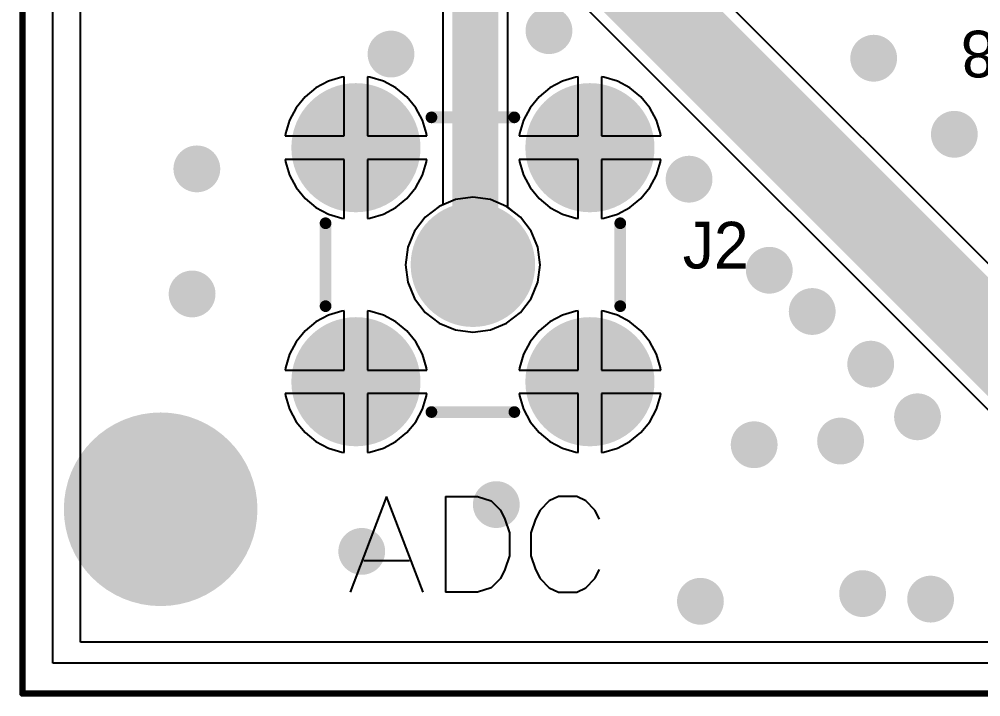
# Model space of a CAD drawing. Header units: millimetres. Extents: x 0 to 7.36, y -3.03 to 0.
# Drawn here: x -0.003 to 0.819, y -3.034 to -2.455 of the extents above; entities that cross this region are included whole.
import ezdxf

# ---------------------------------------------------------------- set-up
doc = ezdxf.new("R2010")
doc.units = ezdxf.units.MM
doc.header["$MEASUREMENT"] = 0
for name, color, linetype in [('BottomLayer', 5, 'Continuous'), ('BottomSolder', 6, 'Continuous'), ('KeepOutLayer', 6, 'Continuous'), ('MultiLayer', 9, 'Continuous'), ('PadHoleLayer', 156, 'Continuous'), ('TopLayer', 1, 'Continuous'), ('TopOverlay', 2, 'Continuous'), ('TopSolder', 216, 'Continuous'), ('ViaHoleLayer', 16, 'Continuous')]:
    doc.layers.add(name, color=color, linetype=linetype)

# ---------------------------------------------------------------- blocks, each defined once
blk = doc.blocks.new('31_5431_19')
at = {"layer": 'BottomLayer'}
for points, const_width in [([(-0.12559, 0.1, 1), (-0.07441, 0.1, 1)], 0.05118), ([(0.07441, 0.1, 1), (0.12559, 0.1, 1)], 0.05118), ([(-0.02461, 0, 1), (0.02461, 0, 1)], 0.04921), ([(-0.12559, -0.1, 1), (-0.07441, -0.1, 1)], 0.05118), ([(0.07441, -0.1, 1), (0.12559, -0.1, 1)], 0.05118)]:
    blk.add_lwpolyline(points, format="xyb", close=True, dxfattribs=dict(at, const_width=const_width))
at = {"layer": 'BottomSolder'}
for points, const_width in [([(-0.12759, 0.1, 1), (-0.07241, 0.1, 1)], 0.05518), ([(0.07241, 0.1, 1), (0.12759, 0.1, 1)], 0.05518), ([(-0.02661, 0, 1), (0.02661, 0, 1)], 0.05321), ([(-0.12759, -0.1, 1), (-0.07241, -0.1, 1)], 0.05518), ([(0.07241, -0.1, 1), (0.12759, -0.1, 1)], 0.05518)]:
    blk.add_lwpolyline(points, format="xyb", close=True, dxfattribs=dict(at, const_width=const_width))
at = {"layer": 'MultiLayer'}
for points, const_width in [([(-0.12559, 0.1, 1), (-0.07441, 0.1, 1)], 0.05118), ([(0.07441, 0.1, 1), (0.12559, 0.1, 1)], 0.05118), ([(-0.02461, 0, 1), (0.02461, 0, 1)], 0.04921), ([(-0.12559, -0.1, 1), (-0.07441, -0.1, 1)], 0.05118), ([(0.07441, -0.1, 1), (0.12559, -0.1, 1)], 0.05118)]:
    blk.add_lwpolyline(points, format="xyb", close=True, dxfattribs=dict(at, const_width=const_width))
at = {"layer": 'PadHoleLayer', "const_width": 0.03346}
for points in [[(-0.11673, 0.1, 1), (-0.08327, 0.1, 1)], [(0.08327, 0.1, 1), (0.11673, 0.1, 1)], [(-0.01673, 0, 1), (0.01673, 0, 1)], [(-0.11673, -0.1, 1), (-0.08327, -0.1, 1)], [(0.08327, -0.1, 1), (0.11673, -0.1, 1)]]:
    blk.add_lwpolyline(points, format="xyb", close=True, dxfattribs=at)
at = {"layer": 'TopLayer'}
for points, const_width in [([(-0.12559, 0.1, 1), (-0.07441, 0.1, 1)], 0.05118), ([(0.07441, 0.1, 1), (0.12559, 0.1, 1)], 0.05118), ([(-0.02461, 0, 1), (0.02461, 0, 1)], 0.04921), ([(-0.12559, -0.1, 1), (-0.07441, -0.1, 1)], 0.05118), ([(0.07441, -0.1, 1), (0.12559, -0.1, 1)], 0.05118)]:
    blk.add_lwpolyline(points, format="xyb", close=True, dxfattribs=dict(at, const_width=const_width))
at = {"layer": 'TopOverlay', "const_width": 0.01}
for points in [[(-0.03544, 0.12593), (0.03544, 0.12593)], [(-0.12593, -0.03544), (-0.12593, 0.03544)], [(0.12593, -0.03544), (0.12593, 0.03544)], [(-0.03544, -0.12593), (0.03544, -0.12593)]]:
    blk.add_lwpolyline(points, dxfattribs=at)
at = {"layer": 'TopOverlay', "const_width": 0.005}
for points in [[(-0.03794, 0.12593, 1), (-0.03294, 0.12593, 1)], [(0.03294, 0.12593, 1), (0.03794, 0.12593, 1)], [(-0.12843, 0.03544, 1), (-0.12343, 0.03544, 1)], [(0.12343, 0.03544, 1), (0.12843, 0.03544, 1)], [(-0.12843, -0.03544, 1), (-0.12343, -0.03544, 1)], [(0.12343, -0.03544, 1), (0.12843, -0.03544, 1)], [(-0.03794, -0.12593, 1), (-0.03294, -0.12593, 1)], [(0.03294, -0.12593, 1), (0.03794, -0.12593, 1)]]:
    blk.add_lwpolyline(points, format="xyb", close=True, dxfattribs=at)
at = {"layer": 'TopSolder'}
for points, const_width in [([(-0.12759, 0.1, 1), (-0.07241, 0.1, 1)], 0.05518), ([(0.07241, 0.1, 1), (0.12759, 0.1, 1)], 0.05518), ([(-0.02661, 0, 1), (0.02661, 0, 1)], 0.05321), ([(-0.12759, -0.1, 1), (-0.07241, -0.1, 1)], 0.05518), ([(0.07241, -0.1, 1), (0.12759, -0.1, 1)], 0.05518)]:
    blk.add_lwpolyline(points, format="xyb", close=True, dxfattribs=dict(at, const_width=const_width))

msp = doc.modelspace()

# ---------------------------------------------------------------- linework, layer by layer
at = {"layer": 'BottomLayer'}
for p, q in [((0.04957, -2.98764), (0.04957, -0.01084)), ((0.27301, -2.5047), (0.26147, -2.5082)), ((0.275, -2.50451), (0.27301, -2.5047)), ((0.275, -2.555), (0.275, -2.50451)), ((0.29699, -2.5047), (0.295, -2.50451)), ((0.295, -2.50451), (0.295, -2.555)), ((0.30853, -2.5082), (0.29699, -2.5047)), ((0.47301, -2.5047), (0.46147, -2.5082)), ((0.475, -2.50451), (0.47301, -2.5047)), ((0.475, -2.555), (0.475, -2.50451)), ((0.49699, -2.5047), (0.495, -2.50451)), ((0.495, -2.50451), (0.495, -2.555)), ((0.50853, -2.5082), (0.49699, -2.5047)), ((0.25085, -2.51388), (0.24153, -2.52153)), ((0.26147, -2.5082), (0.25085, -2.51388)), ((0.31915, -2.51388), (0.30853, -2.5082)), ((0.32847, -2.52153), (0.31915, -2.51388)), ((0.45085, -2.51388), (0.44153, -2.52153)), ((0.46147, -2.5082), (0.45085, -2.51388)), ((0.51915, -2.51388), (0.50853, -2.5082)), ((0.52847, -2.52153), (0.51915, -2.51388)), ((0.24153, -2.52153), (0.23388, -2.53085)), ((0.33612, -2.53085), (0.32847, -2.52153)), ((0.44153, -2.52153), (0.43388, -2.53085)), ((0.53612, -2.53085), (0.52847, -2.52153)), ((0.23388, -2.53085), (0.2282, -2.54147)), ((0.3418, -2.54147), (0.33612, -2.53085)), ((0.43388, -2.53085), (0.4282, -2.54147)), ((0.5418, -2.54147), (0.53612, -2.53085)), ((0.2282, -2.54147), (0.2247, -2.55301)), ((0.3453, -2.55301), (0.3418, -2.54147)), ((0.4282, -2.54147), (0.4247, -2.55301)), ((0.5453, -2.55301), (0.5418, -2.54147)), ((0.2247, -2.55301), (0.22451, -2.555)), ((0.22451, -2.555), (0.275, -2.555)), ((0.295, -2.555), (0.34549, -2.555)), ((0.34549, -2.555), (0.3453, -2.55301)), ((0.4247, -2.55301), (0.42451, -2.555)), ((0.42451, -2.555), (0.475, -2.555)), ((0.495, -2.555), (0.54549, -2.555)), ((0.54549, -2.555), (0.5453, -2.55301)), ((0.275, -2.575), (0.22451, -2.575)), ((0.22451, -2.575), (0.2247, -2.57699)), ((0.2247, -2.57699), (0.2282, -2.58853)), ((0.275, -2.62549), (0.275, -2.575)), ((0.34549, -2.575), (0.295, -2.575)), ((0.295, -2.575), (0.295, -2.62549)), ((0.3418, -2.58853), (0.3453, -2.57699)), ((0.3453, -2.57699), (0.34549, -2.575)), ((0.475, -2.575), (0.42451, -2.575)), ((0.42451, -2.575), (0.4247, -2.57699)), ((0.4247, -2.57699), (0.4282, -2.58853)), ((0.475, -2.62549), (0.475, -2.575)), ((0.54549, -2.575), (0.495, -2.575)), ((0.495, -2.575), (0.495, -2.62549)), ((0.5418, -2.58853), (0.5453, -2.57699)), ((0.5453, -2.57699), (0.54549, -2.575)), ((0.2282, -2.58853), (0.23388, -2.59915)), ((0.33612, -2.59915), (0.3418, -2.58853)), ((0.4282, -2.58853), (0.43388, -2.59915)), ((0.53612, -2.59915), (0.5418, -2.58853)), ((0.23388, -2.59915), (0.24153, -2.60847)), ((0.32847, -2.60847), (0.33612, -2.59915)), ((0.43388, -2.59915), (0.44153, -2.60847)), ((0.52847, -2.60847), (0.53612, -2.59915)), ((0.24153, -2.60847), (0.25085, -2.61612)), ((0.31915, -2.61612), (0.32847, -2.60847)), ((0.3701, -2.60938), (0.35621, -2.61513)), ((0.385, -2.60742), (0.3701, -2.60938)), ((0.3999, -2.60938), (0.385, -2.60742)), ((0.41379, -2.61513), (0.3999, -2.60938)), ((0.44153, -2.60847), (0.45085, -2.61612)), ((0.51915, -2.61612), (0.52847, -2.60847)), ((0.25085, -2.61612), (0.26147, -2.6218)), ((0.30853, -2.6218), (0.31915, -2.61612)), ((0.35621, -2.61513), (0.34429, -2.62429)), ((0.42571, -2.62429), (0.41379, -2.61513)), ((0.45085, -2.61612), (0.46147, -2.6218)), ((0.50853, -2.6218), (0.51915, -2.61612)), ((0.26147, -2.6218), (0.27301, -2.6253)), ((0.27301, -2.6253), (0.275, -2.62549)), ((0.295, -2.62549), (0.29699, -2.6253)), ((0.29699, -2.6253), (0.30853, -2.6218)), ((0.34429, -2.62429), (0.33514, -2.63621)), ((0.43487, -2.63621), (0.42571, -2.62429)), ((0.46147, -2.6218), (0.47301, -2.6253)), ((0.47301, -2.6253), (0.475, -2.62549)), ((0.495, -2.62549), (0.49699, -2.6253)), ((0.49699, -2.6253), (0.50853, -2.6218)), ((0.33514, -2.63621), (0.32938, -2.6501)), ((0.44062, -2.6501), (0.43487, -2.63621)), ((0.32938, -2.6501), (0.32742, -2.665)), ((0.44258, -2.665), (0.44062, -2.6501)), ((0.32742, -2.665), (0.32938, -2.6799)), ((0.44062, -2.6799), (0.44258, -2.665)), ((0.32938, -2.6799), (0.33514, -2.69379)), ((0.43487, -2.69379), (0.44062, -2.6799)), ((0.33514, -2.69379), (0.34429, -2.70571)), ((0.42571, -2.70571), (0.43487, -2.69379)), ((0.26147, -2.7082), (0.25085, -2.71388)), ((0.27301, -2.7047), (0.26147, -2.7082)), ((0.275, -2.70451), (0.27301, -2.7047)), ((0.275, -2.755), (0.275, -2.70451)), ((0.29699, -2.7047), (0.295, -2.70451)), ((0.295, -2.70451), (0.295, -2.755)), ((0.30853, -2.7082), (0.29699, -2.7047)), ((0.31915, -2.71388), (0.30853, -2.7082)), ((0.34429, -2.70571), (0.35621, -2.71487)), ((0.41379, -2.71487), (0.42571, -2.70571)), ((0.46147, -2.7082), (0.45085, -2.71388)), ((0.47301, -2.7047), (0.46147, -2.7082)), ((0.475, -2.70451), (0.47301, -2.7047)), ((0.475, -2.755), (0.475, -2.70451)), ((0.49699, -2.7047), (0.495, -2.70451)), ((0.495, -2.70451), (0.495, -2.755)), ((0.50853, -2.7082), (0.49699, -2.7047)), ((0.51915, -2.71388), (0.50853, -2.7082)), ((0.25085, -2.71388), (0.24153, -2.72153)), ((0.32847, -2.72153), (0.31915, -2.71388)), ((0.35621, -2.71487), (0.3701, -2.72062)), ((0.3999, -2.72062), (0.41379, -2.71487)), ((0.45085, -2.71388), (0.44153, -2.72153)), ((0.52847, -2.72153), (0.51915, -2.71388)), ((0.24153, -2.72153), (0.23388, -2.73085)), ((0.33612, -2.73085), (0.32847, -2.72153)), ((0.3701, -2.72062), (0.385, -2.72258)), ((0.385, -2.72258), (0.3999, -2.72062)), ((0.44153, -2.72153), (0.43388, -2.73085)), ((0.53612, -2.73085), (0.52847, -2.72153)), ((0.23388, -2.73085), (0.2282, -2.74147)), ((0.3418, -2.74147), (0.33612, -2.73085)), ((0.43388, -2.73085), (0.4282, -2.74147)), ((0.5418, -2.74147), (0.53612, -2.73085)), ((0.2282, -2.74147), (0.2247, -2.75301)), ((0.3453, -2.75301), (0.3418, -2.74147)), ((0.4282, -2.74147), (0.4247, -2.75301)), ((0.5453, -2.75301), (0.5418, -2.74147)), ((0.2247, -2.75301), (0.22451, -2.755)), ((0.34549, -2.755), (0.3453, -2.75301)), ((0.4247, -2.75301), (0.42451, -2.755)), ((0.54549, -2.755), (0.5453, -2.75301)), ((0.22451, -2.755), (0.275, -2.755)), ((0.295, -2.755), (0.34549, -2.755)), ((0.42451, -2.755), (0.475, -2.755)), ((0.495, -2.755), (0.54549, -2.755)), ((0.275, -2.775), (0.22451, -2.775)), ((0.22451, -2.775), (0.2247, -2.77699)), ((0.2247, -2.77699), (0.2282, -2.78853)), ((0.275, -2.82549), (0.275, -2.775)), ((0.34549, -2.775), (0.295, -2.775)), ((0.295, -2.775), (0.295, -2.82549)), ((0.3418, -2.78853), (0.3453, -2.77699)), ((0.3453, -2.77699), (0.34549, -2.775)), ((0.475, -2.775), (0.42451, -2.775)), ((0.42451, -2.775), (0.4247, -2.77699)), ((0.4247, -2.77699), (0.4282, -2.78853)), ((0.475, -2.82549), (0.475, -2.775)), ((0.54549, -2.775), (0.495, -2.775)), ((0.495, -2.775), (0.495, -2.82549)), ((0.5418, -2.78853), (0.5453, -2.77699)), ((0.5453, -2.77699), (0.54549, -2.775)), ((0.2282, -2.78853), (0.23388, -2.79915)), ((0.33612, -2.79915), (0.3418, -2.78853)), ((0.4282, -2.78853), (0.43388, -2.79915)), ((0.53612, -2.79915), (0.5418, -2.78853)), ((0.23388, -2.79915), (0.24153, -2.80847)), ((0.32847, -2.80847), (0.33612, -2.79915)), ((0.43388, -2.79915), (0.44153, -2.80847)), ((0.52847, -2.80847), (0.53612, -2.79915)), ((0.24153, -2.80847), (0.25085, -2.81612)), ((0.31915, -2.81612), (0.32847, -2.80847)), ((0.44153, -2.80847), (0.45085, -2.81612)), ((0.51915, -2.81612), (0.52847, -2.80847)), ((0.25085, -2.81612), (0.26147, -2.8218)), ((0.30853, -2.8218), (0.31915, -2.81612)), ((0.45085, -2.81612), (0.46147, -2.8218)), ((0.50853, -2.8218), (0.51915, -2.81612)), ((0.26147, -2.8218), (0.27301, -2.8253)), ((0.27301, -2.8253), (0.275, -2.82549)), ((0.295, -2.82549), (0.29699, -2.8253)), ((0.29699, -2.8253), (0.30853, -2.8218)), ((0.46147, -2.8218), (0.47301, -2.8253)), ((0.47301, -2.8253), (0.475, -2.82549)), ((0.495, -2.82549), (0.49699, -2.8253)), ((0.49699, -2.8253), (0.50853, -2.8218)), ((7.35137, -2.98764), (0.04957, -2.98764))]:
    msp.add_line(p, q, dxfattribs=at)
for points, const_width in [([(0.44, -2.465, 1), (0.46, -2.465, 1)], 0.02), ([(0.305, -2.485, 1), (0.325, -2.485, 1)], 0.02), ([(0.71754, -2.48853, 1), (0.73754, -2.48853, 1)], 0.02), ([(0.78648, -2.55355, 1), (0.80648, -2.55355, 1)], 0.02), ([(0.13905, -2.58311, 1), (0.15905, -2.58311, 1)], 0.02), ([(0.55976, -2.59191, 1), (0.57976, -2.59191, 1)], 0.02), ([(0.62831, -2.66974, 1), (0.64831, -2.66974, 1)], 0.02), ([(0.135, -2.69, 1), (0.155, -2.69, 1)], 0.02), ([(0.665, -2.705, 1), (0.685, -2.705, 1)], 0.02), ([(0.715, -2.75, 1), (0.735, -2.75, 1)], 0.02), ([(0.755, -2.795, 1), (0.775, -2.795, 1)], 0.02), ([(0.07874, -2.87402, 1), (0.15748, -2.87402, 1)], 0.07874), ([(0.61539, -2.81887, 1), (0.63539, -2.81887, 1)], 0.02), ([(0.68922, -2.81572, 1), (0.70922, -2.81572, 1)], 0.02), ([(0.395, -2.87, 1), (0.415, -2.87, 1)], 0.02), ([(0.28, -2.91, 1), (0.3, -2.91, 1)], 0.02), ([(0.56947, -2.95267, 1), (0.58947, -2.95267, 1)], 0.02), ([(0.70807, -2.9461, 1), (0.72807, -2.9461, 1)], 0.02), ([(0.76618, -2.95081, 1), (0.78618, -2.95081, 1)], 0.02)]:
    msp.add_lwpolyline(points, format="xyb", close=True, dxfattribs=dict(at, const_width=const_width))
at = {"layer": 'BottomSolder', "const_width": 0.08274}
msp.add_lwpolyline([(0.07674, -2.87402, 1), (0.15948, -2.87402, 1)], format="xyb", close=True, dxfattribs=at)
at = {"layer": 'KeepOutLayer'}
for points, const_width in [([(0, -3.0315), (0, 0)], 0.00551), ([(0, -3.0315), (0, 0)], 0.005), ([(0, -3.0315), (7.3622, -3.0315)], 0.00551), ([(0, -3.0315), (7.3622, -3.0315)], 0.005)]:
    msp.add_lwpolyline(points, dxfattribs=dict(at, const_width=const_width))
for points, const_width in [([(-0.00138, -3.0315, 1), (0.00138, -3.0315, 1)], 0.00276), ([(-0.00138, -3.0315, 1), (0.00138, -3.0315, 1)], 0.00276), ([(-0.00125, -3.0315, 1), (0.00125, -3.0315, 1)], 0.0025), ([(-0.00125, -3.0315, 1), (0.00125, -3.0315, 1)], 0.0025)]:
    msp.add_lwpolyline(points, format="xyb", close=True, dxfattribs=dict(at, const_width=const_width))
at = {"layer": 'MultiLayer'}
for points, const_width in [([(0.44, -2.465, 1), (0.46, -2.465, 1)], 0.02), ([(0.305, -2.485, 1), (0.325, -2.485, 1)], 0.02), ([(0.71754, -2.48853, 1), (0.73754, -2.48853, 1)], 0.02), ([(0.78648, -2.55355, 1), (0.80648, -2.55355, 1)], 0.02), ([(0.13905, -2.58311, 1), (0.15905, -2.58311, 1)], 0.02), ([(0.55976, -2.59191, 1), (0.57976, -2.59191, 1)], 0.02), ([(0.62831, -2.66974, 1), (0.64831, -2.66974, 1)], 0.02), ([(0.135, -2.69, 1), (0.155, -2.69, 1)], 0.02), ([(0.665, -2.705, 1), (0.685, -2.705, 1)], 0.02), ([(0.715, -2.75, 1), (0.735, -2.75, 1)], 0.02), ([(0.755, -2.795, 1), (0.775, -2.795, 1)], 0.02), ([(0.07874, -2.87402, 1), (0.15748, -2.87402, 1)], 0.07874), ([(0.61539, -2.81887, 1), (0.63539, -2.81887, 1)], 0.02), ([(0.68922, -2.81572, 1), (0.70922, -2.81572, 1)], 0.02), ([(0.395, -2.87, 1), (0.415, -2.87, 1)], 0.02), ([(0.28, -2.91, 1), (0.3, -2.91, 1)], 0.02), ([(0.56947, -2.95267, 1), (0.58947, -2.95267, 1)], 0.02), ([(0.70807, -2.9461, 1), (0.72807, -2.9461, 1)], 0.02), ([(0.76618, -2.95081, 1), (0.78618, -2.95081, 1)], 0.02)]:
    msp.add_lwpolyline(points, format="xyb", close=True, dxfattribs=dict(at, const_width=const_width))
at = {"layer": 'TopLayer'}
for p, q in [((0.02598, -3.00551), (0.02598, -0.02598)), ((0.35929, -2.36623), (0.35929, -2.61386)), ((0.41488, -2.61597), (0.41488, -2.36623)), ((1.02921, -2.86785), (0.52802, -2.36666)), ((0.45244, -2.41631), (0.97956, -2.94343)), ((0.27301, -2.5047), (0.26147, -2.5082)), ((0.275, -2.50451), (0.27301, -2.5047)), ((0.275, -2.555), (0.275, -2.50451)), ((0.29699, -2.5047), (0.295, -2.50451)), ((0.295, -2.50451), (0.295, -2.555)), ((0.30853, -2.5082), (0.29699, -2.5047)), ((0.47301, -2.5047), (0.46147, -2.5082)), ((0.475, -2.50451), (0.47301, -2.5047)), ((0.475, -2.555), (0.475, -2.50451)), ((0.49699, -2.5047), (0.495, -2.50451)), ((0.495, -2.50451), (0.495, -2.555)), ((0.50853, -2.5082), (0.49699, -2.5047)), ((0.25085, -2.51388), (0.24153, -2.52153)), ((0.26147, -2.5082), (0.25085, -2.51388)), ((0.31915, -2.51388), (0.30853, -2.5082)), ((0.32847, -2.52153), (0.31915, -2.51388)), ((0.45085, -2.51388), (0.44153, -2.52153)), ((0.46147, -2.5082), (0.45085, -2.51388)), ((0.51915, -2.51388), (0.50853, -2.5082)), ((0.52847, -2.52153), (0.51915, -2.51388)), ((0.24153, -2.52153), (0.23388, -2.53085)), ((0.33612, -2.53085), (0.32847, -2.52153)), ((0.44153, -2.52153), (0.43388, -2.53085)), ((0.53612, -2.53085), (0.52847, -2.52153)), ((0.23388, -2.53085), (0.2282, -2.54147)), ((0.3418, -2.54147), (0.33612, -2.53085)), ((0.43388, -2.53085), (0.4282, -2.54147)), ((0.5418, -2.54147), (0.53612, -2.53085)), ((0.2282, -2.54147), (0.2247, -2.55301)), ((0.3453, -2.55301), (0.3418, -2.54147)), ((0.4282, -2.54147), (0.4247, -2.55301)), ((0.5453, -2.55301), (0.5418, -2.54147)), ((0.2247, -2.55301), (0.22451, -2.555)), ((0.22451, -2.555), (0.275, -2.555)), ((0.295, -2.555), (0.34549, -2.555)), ((0.34549, -2.555), (0.3453, -2.55301)), ((0.4247, -2.55301), (0.42451, -2.555)), ((0.42451, -2.555), (0.475, -2.555)), ((0.495, -2.555), (0.54549, -2.555)), ((0.54549, -2.555), (0.5453, -2.55301)), ((0.275, -2.575), (0.22451, -2.575)), ((0.22451, -2.575), (0.2247, -2.57699)), ((0.2247, -2.57699), (0.2282, -2.58853)), ((0.275, -2.62549), (0.275, -2.575)), ((0.34549, -2.575), (0.295, -2.575)), ((0.295, -2.575), (0.295, -2.62549)), ((0.3418, -2.58853), (0.3453, -2.57699)), ((0.3453, -2.57699), (0.34549, -2.575)), ((0.475, -2.575), (0.42451, -2.575)), ((0.42451, -2.575), (0.4247, -2.57699)), ((0.4247, -2.57699), (0.4282, -2.58853)), ((0.475, -2.62549), (0.475, -2.575)), ((0.54549, -2.575), (0.495, -2.575)), ((0.495, -2.575), (0.495, -2.62549)), ((0.5418, -2.58853), (0.5453, -2.57699)), ((0.5453, -2.57699), (0.54549, -2.575)), ((0.2282, -2.58853), (0.23388, -2.59915)), ((0.33612, -2.59915), (0.3418, -2.58853)), ((0.4282, -2.58853), (0.43388, -2.59915)), ((0.53612, -2.59915), (0.5418, -2.58853)), ((0.23388, -2.59915), (0.24153, -2.60847)), ((0.32847, -2.60847), (0.33612, -2.59915)), ((0.43388, -2.59915), (0.44153, -2.60847)), ((0.52847, -2.60847), (0.53612, -2.59915)), ((0.24153, -2.60847), (0.25085, -2.61612)), ((0.31915, -2.61612), (0.32847, -2.60847)), ((0.44153, -2.60847), (0.45085, -2.61612)), ((0.51915, -2.61612), (0.52847, -2.60847)), ((0.25085, -2.61612), (0.26147, -2.6218)), ((0.30853, -2.6218), (0.31915, -2.61612)), ((0.35621, -2.61513), (0.34429, -2.62429)), ((0.35929, -2.61386), (0.35621, -2.61513)), ((0.42571, -2.62429), (0.41488, -2.61597)), ((0.45085, -2.61612), (0.46147, -2.6218)), ((0.50853, -2.6218), (0.51915, -2.61612)), ((0.26147, -2.6218), (0.27301, -2.6253)), ((0.27301, -2.6253), (0.275, -2.62549)), ((0.295, -2.62549), (0.29699, -2.6253)), ((0.29699, -2.6253), (0.30853, -2.6218)), ((0.34429, -2.62429), (0.33514, -2.63621)), ((0.43487, -2.63621), (0.42571, -2.62429)), ((0.46147, -2.6218), (0.47301, -2.6253)), ((0.47301, -2.6253), (0.475, -2.62549)), ((0.495, -2.62549), (0.49699, -2.6253)), ((0.49699, -2.6253), (0.50853, -2.6218)), ((0.33514, -2.63621), (0.32938, -2.6501)), ((0.44062, -2.6501), (0.43487, -2.63621)), ((0.32938, -2.6501), (0.32742, -2.665)), ((0.44258, -2.665), (0.44062, -2.6501)), ((0.32742, -2.665), (0.32938, -2.6799)), ((0.44062, -2.6799), (0.44258, -2.665)), ((0.32938, -2.6799), (0.33514, -2.69379)), ((0.43487, -2.69379), (0.44062, -2.6799)), ((0.33514, -2.69379), (0.34429, -2.70571)), ((0.42571, -2.70571), (0.43487, -2.69379)), ((0.26147, -2.7082), (0.25085, -2.71388)), ((0.27301, -2.7047), (0.26147, -2.7082)), ((0.275, -2.70451), (0.27301, -2.7047)), ((0.275, -2.755), (0.275, -2.70451)), ((0.29699, -2.7047), (0.295, -2.70451)), ((0.295, -2.70451), (0.295, -2.755)), ((0.30853, -2.7082), (0.29699, -2.7047)), ((0.31915, -2.71388), (0.30853, -2.7082)), ((0.34429, -2.70571), (0.35621, -2.71487)), ((0.41379, -2.71487), (0.42571, -2.70571)), ((0.46147, -2.7082), (0.45085, -2.71388)), ((0.47301, -2.7047), (0.46147, -2.7082)), ((0.475, -2.70451), (0.47301, -2.7047)), ((0.475, -2.755), (0.475, -2.70451)), ((0.49699, -2.7047), (0.495, -2.70451)), ((0.495, -2.70451), (0.495, -2.755)), ((0.50853, -2.7082), (0.49699, -2.7047)), ((0.51915, -2.71388), (0.50853, -2.7082)), ((0.25085, -2.71388), (0.24153, -2.72153)), ((0.32847, -2.72153), (0.31915, -2.71388)), ((0.35621, -2.71487), (0.3701, -2.72062)), ((0.3999, -2.72062), (0.41379, -2.71487)), ((0.45085, -2.71388), (0.44153, -2.72153)), ((0.52847, -2.72153), (0.51915, -2.71388)), ((0.24153, -2.72153), (0.23388, -2.73085)), ((0.33612, -2.73085), (0.32847, -2.72153)), ((0.3701, -2.72062), (0.385, -2.72258)), ((0.385, -2.72258), (0.3999, -2.72062)), ((0.44153, -2.72153), (0.43388, -2.73085)), ((0.53612, -2.73085), (0.52847, -2.72153)), ((0.23388, -2.73085), (0.2282, -2.74147)), ((0.3418, -2.74147), (0.33612, -2.73085)), ((0.43388, -2.73085), (0.4282, -2.74147)), ((0.5418, -2.74147), (0.53612, -2.73085)), ((0.2282, -2.74147), (0.2247, -2.75301)), ((0.3453, -2.75301), (0.3418, -2.74147)), ((0.4282, -2.74147), (0.4247, -2.75301)), ((0.5453, -2.75301), (0.5418, -2.74147)), ((0.2247, -2.75301), (0.22451, -2.755)), ((0.34549, -2.755), (0.3453, -2.75301)), ((0.4247, -2.75301), (0.42451, -2.755)), ((0.54549, -2.755), (0.5453, -2.75301)), ((0.22451, -2.755), (0.275, -2.755)), ((0.295, -2.755), (0.34549, -2.755)), ((0.42451, -2.755), (0.475, -2.755)), ((0.495, -2.755), (0.54549, -2.755)), ((0.275, -2.775), (0.22451, -2.775)), ((0.22451, -2.775), (0.2247, -2.77699)), ((0.2247, -2.77699), (0.2282, -2.78853)), ((0.275, -2.82549), (0.275, -2.775)), ((0.34549, -2.775), (0.295, -2.775)), ((0.295, -2.775), (0.295, -2.82549)), ((0.3418, -2.78853), (0.3453, -2.77699)), ((0.3453, -2.77699), (0.34549, -2.775)), ((0.475, -2.775), (0.42451, -2.775)), ((0.42451, -2.775), (0.4247, -2.77699)), ((0.4247, -2.77699), (0.4282, -2.78853)), ((0.475, -2.82549), (0.475, -2.775)), ((0.54549, -2.775), (0.495, -2.775)), ((0.495, -2.775), (0.495, -2.82549)), ((0.5418, -2.78853), (0.5453, -2.77699)), ((0.5453, -2.77699), (0.54549, -2.775)), ((0.2282, -2.78853), (0.23388, -2.79915)), ((0.33612, -2.79915), (0.3418, -2.78853)), ((0.4282, -2.78853), (0.43388, -2.79915)), ((0.53612, -2.79915), (0.5418, -2.78853)), ((0.23388, -2.79915), (0.24153, -2.80847)), ((0.32847, -2.80847), (0.33612, -2.79915)), ((0.43388, -2.79915), (0.44153, -2.80847)), ((0.52847, -2.80847), (0.53612, -2.79915)), ((0.24153, -2.80847), (0.25085, -2.81612)), ((0.31915, -2.81612), (0.32847, -2.80847)), ((0.44153, -2.80847), (0.45085, -2.81612)), ((0.51915, -2.81612), (0.52847, -2.80847)), ((0.25085, -2.81612), (0.26147, -2.8218)), ((0.30853, -2.8218), (0.31915, -2.81612)), ((0.45085, -2.81612), (0.46147, -2.8218)), ((0.50853, -2.8218), (0.51915, -2.81612)), ((0.26147, -2.8218), (0.27301, -2.8253)), ((0.27301, -2.8253), (0.275, -2.82549)), ((0.295, -2.82549), (0.29699, -2.8253)), ((0.29699, -2.8253), (0.30853, -2.8218)), ((0.46147, -2.8218), (0.47301, -2.8253)), ((0.47301, -2.8253), (0.475, -2.82549)), ((0.495, -2.82549), (0.49699, -2.8253)), ((0.49699, -2.8253), (0.50853, -2.8218)), ((7.33622, -3.00551), (0.02598, -3.00551))]:
    msp.add_line(p, q, dxfattribs=at)
for points, const_width in [([(0.38709, -2.665), (0.38709, -2.36623)], 0.03937), ([(0.48375, -2.385), (1.01087, -2.91213)], 0.07205)]:
    msp.add_lwpolyline(points, dxfattribs=dict(at, const_width=const_width))
for points, const_width in [([(0.44, -2.465, 1), (0.46, -2.465, 1)], 0.02), ([(0.305, -2.485, 1), (0.325, -2.485, 1)], 0.02), ([(0.71754, -2.48853, 1), (0.73754, -2.48853, 1)], 0.02), ([(0.78648, -2.55355, 1), (0.80648, -2.55355, 1)], 0.02), ([(0.13905, -2.58311, 1), (0.15905, -2.58311, 1)], 0.02), ([(0.55976, -2.59191, 1), (0.57976, -2.59191, 1)], 0.02), ([(0.37724, -2.665, 1), (0.39693, -2.665, 1)], 0.01969), ([(0.62831, -2.66974, 1), (0.64831, -2.66974, 1)], 0.02), ([(0.135, -2.69, 1), (0.155, -2.69, 1)], 0.02), ([(0.665, -2.705, 1), (0.685, -2.705, 1)], 0.02), ([(0.715, -2.75, 1), (0.735, -2.75, 1)], 0.02), ([(0.755, -2.795, 1), (0.775, -2.795, 1)], 0.02), ([(0.07874, -2.87402, 1), (0.15748, -2.87402, 1)], 0.07874), ([(0.61539, -2.81887, 1), (0.63539, -2.81887, 1)], 0.02), ([(0.68922, -2.81572, 1), (0.70922, -2.81572, 1)], 0.02), ([(0.395, -2.87, 1), (0.415, -2.87, 1)], 0.02), ([(0.28, -2.91, 1), (0.3, -2.91, 1)], 0.02), ([(0.56947, -2.95267, 1), (0.58947, -2.95267, 1)], 0.02), ([(0.70807, -2.9461, 1), (0.72807, -2.9461, 1)], 0.02), ([(0.76618, -2.95081, 1), (0.78618, -2.95081, 1)], 0.02)]:
    msp.add_lwpolyline(points, format="xyb", close=True, dxfattribs=dict(at, const_width=const_width))
at = {"layer": 'TopOverlay'}
for p, q in [((0.31124, -2.863), (0.28, -2.945)), ((0.34248, -2.945), (0.31124, -2.863)), ((0.36161, -2.863), (0.36161, -2.945)), ((0.36161, -2.863), (0.38895, -2.863)), ((0.38895, -2.863), (0.40066, -2.8669)), ((0.40066, -2.8669), (0.40847, -2.87471)), ((0.45025, -2.8669), (0.44244, -2.87471)), ((0.45806, -2.863), (0.45025, -2.8669)), ((0.47368, -2.863), (0.45806, -2.863)), ((0.48149, -2.8669), (0.47368, -2.863)), ((0.4893, -2.87471), (0.48149, -2.8669)), ((0.40847, -2.87471), (0.41238, -2.88252)), ((0.44244, -2.87471), (0.43854, -2.88252)), ((0.49321, -2.88252), (0.4893, -2.87471)), ((0.41238, -2.88252), (0.41628, -2.89424)), ((0.43854, -2.88252), (0.43463, -2.89424)), ((0.41628, -2.89424), (0.41628, -2.91376)), ((0.43463, -2.89424), (0.43463, -2.91376)), ((0.41628, -2.91376), (0.41238, -2.92548)), ((0.43463, -2.91376), (0.43854, -2.92548)), ((0.29171, -2.91767), (0.33076, -2.91767)), ((0.41238, -2.92548), (0.40847, -2.93329)), ((0.43854, -2.92548), (0.44244, -2.93329)), ((0.4893, -2.93329), (0.49321, -2.92548)), ((0.40847, -2.93329), (0.40066, -2.9411)), ((0.44244, -2.93329), (0.45025, -2.9411)), ((0.48149, -2.9411), (0.4893, -2.93329)), ((0.40066, -2.9411), (0.38895, -2.945)), ((0.45025, -2.9411), (0.45806, -2.945)), ((0.47368, -2.945), (0.48149, -2.9411)), ((0.38895, -2.945), (0.36161, -2.945)), ((0.45806, -2.945), (0.47368, -2.945))]:
    msp.add_line(p, q, dxfattribs=at)
at = {"layer": 'TopSolder', "const_width": 0.08274}
msp.add_lwpolyline([(0.07674, -2.87402, 1), (0.15948, -2.87402, 1)], format="xyb", close=True, dxfattribs=at)
at = {"layer": 'ViaHoleLayer'}
for points, const_width in [([(0.44522, -2.465, 1), (0.45478, -2.465, 1)], 0.00956), ([(0.31022, -2.485, 1), (0.31978, -2.485, 1)], 0.00956), ([(0.72276, -2.48853, 1), (0.73232, -2.48853, 1)], 0.00956), ([(0.7917, -2.55355, 1), (0.80126, -2.55355, 1)], 0.00956), ([(0.14427, -2.58311, 1), (0.15383, -2.58311, 1)], 0.00956), ([(0.56498, -2.59191, 1), (0.57454, -2.59191, 1)], 0.00956), ([(0.63353, -2.66974, 1), (0.64309, -2.66974, 1)], 0.00956), ([(0.14022, -2.69, 1), (0.14978, -2.69, 1)], 0.00956), ([(0.67022, -2.705, 1), (0.67978, -2.705, 1)], 0.00956), ([(0.72022, -2.75, 1), (0.72978, -2.75, 1)], 0.00956), ([(0.76022, -2.795, 1), (0.76978, -2.795, 1)], 0.00956), ([(0.62061, -2.81887, 1), (0.63017, -2.81887, 1)], 0.00956), ([(0.69444, -2.81572, 1), (0.704, -2.81572, 1)], 0.00956), ([(0.08858, -2.87402, 1), (0.14764, -2.87402, 1)], 0.05906), ([(0.40022, -2.87, 1), (0.40978, -2.87, 1)], 0.00956), ([(0.28522, -2.91, 1), (0.29478, -2.91, 1)], 0.00956), ([(0.71329, -2.9461, 1), (0.72285, -2.9461, 1)], 0.00956), ([(0.7714, -2.95081, 1), (0.78096, -2.95081, 1)], 0.00956), ([(0.57469, -2.95267, 1), (0.58425, -2.95267, 1)], 0.00956)]:
    msp.add_lwpolyline(points, format="xyb", close=True, dxfattribs=dict(at, const_width=const_width))

# ---------------------------------------------------------------- block references
msp.add_blockref('31_5431_19', (0.385, -2.665))

# ---------------------------------------------------------------- texts
at = {"layer": 'TopOverlay'}
msp.add_text('C98', height=0.039894, rotation=180, dxfattribs=at).set_placement((0.9, -2.465))
msp.add_text('J2', height=0.039894, dxfattribs=at).set_placement((0.56433, -2.66825))

doc.saveas('drawing.dxf')
